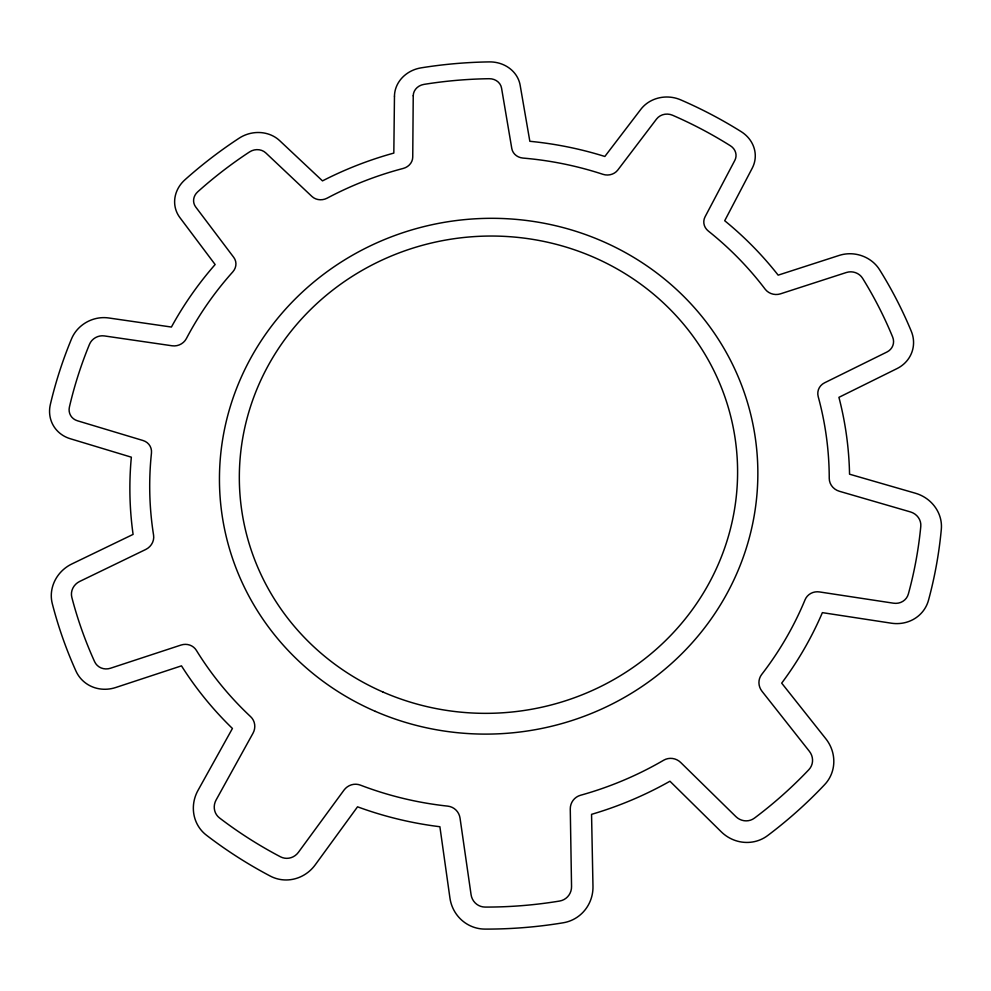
<?xml version="1.0" encoding="UTF-8"?>
<svg xmlns="http://www.w3.org/2000/svg" width="991" height="991" viewBox="0 0 991 991"><rect width="100%" height="100%" fill="white"/><g stroke="black" fill="none" stroke-linecap="round" stroke-linejoin="round"><path stroke-width="1.49" d="M413.235 95.768L412.739 157.086A12.672 11.483 -9.5 0 1 403.238 168.433A340.012 325.42 -7.4 0 0 327.166 198.15A12.722 11.558 -13.3 0 1 311.905 196.441L265.799 152.911A12.672 11.409 -15.5 0 0 249.559 151.92A432.088 413.904 -7.4 0 0 197.68 191.858A12.759 11.508 -18.1 0 0 195.698 206.97L233.752 257.387A12.908 11.768 -19.1 0 1 232.786 271.893A340.012 325.42 -7.4 0 0 186.37 338.6A13.069 11.991 -23 0 1 172.124 345.785L104.352 335.924A13.131 11.966 -26.1 0 0 89.487 344.298A432.088 413.904 -7.4 0 0 69.407 407.066A13.292 12.165 -29 0 0 77.372 420.754L143.051 440.524A13.379 12.387 -29.1 0 1 151.462 453.06A340.012 325.42 -7.4 0 0 153.58 535.165A13.601 12.697 -33.4 0 1 145.714 549.485L79.614 581.482A13.787 12.809 -37.9 0 0 71.823 597.338A432.088 413.904 -7.4 0 0 94.603 661.666A13.948 13.056 -41.4 0 0 110.521 668.231L181.019 645.054A13.911 13.168 -40.4 0 1 196.379 650.369A340.012 325.42 -7.4 0 0 250.661 716.704A14.085 13.478 -45.7 0 1 253.002 733.229L216.088 800.01A14.357 13.701 -53.4 0 0 219.469 817.909A432.088 413.904 -7.4 0 0 280.478 856.806A14.456 13.899 -59 0 0 298.402 852.334L343.988 790.124A14.246 13.862 -56.3 0 1 360.39 785.12A340.012 325.42 -7.4 0 0 447.746 806.129A14.27 14.047 -69.4 0 1 460.035 818.095L471.072 894.675A14.568 14.246 -85.9 0 0 485.095 907.075A432.088 413.904 -7.4 0 0 559.667 901.03A14.58 14.27 79.5 0 0 571.547 886.511L570.271 809.077A14.27 14.097 63.3 0 1 580.515 795.265A340.012 325.42 -7.4 0 0 663.648 760.233A14.258 13.936 45.3 0 1 680.718 762.5L735.904 816.634A14.493 13.998 48 0 0 754.424 818.132A432.088 413.904 -7.4 0 0 808.891 769.635A14.419 13.824 41.7 0 0 809.399 751.339L761.98 691.247A14.134 13.589 33.2 0 1 761.67 674.487A340.012 325.42 -7.4 0 0 805.064 599.753A13.973 13.292 27.5 0 1 819.507 591.937L893.51 603.197A14.047 13.193 28.7 0 0 908.351 594.03A432.088 413.904 -7.4 0 0 920.788 526.357A13.886 12.957 25.1 0 0 910.456 511.926L839.377 491.276A13.676 12.809 20.3 0 1 829.244 478.405A340.012 325.42 -7.4 0 0 818.207 396.648A13.453 12.499 15.9 0 1 824.586 382.799L886.92 352.028A13.391 12.288 15.9 0 0 892.668 337.089A432.088 413.904 -7.4 0 0 862.566 278.248A13.217 12.078 12.9 0 0 846.401 272.488L780.462 293.844A13.143 12.078 9.7 0 1 765.139 289.161A340.012 325.42 -7.4 0 0 708.33 231.052A12.957 11.842 5.7 0 1 705.047 216.856L734.814 160.406A12.821 11.582 4.9 0 0 730.429 145.788A432.088 413.904 -7.4 0 0 672.517 115.229A12.722 11.471 2.2 0 0 656.562 119.019L617.814 170.018A12.759 11.595 0 0 1 602.962 174.329A340.012 325.42 -7.4 0 0 522.988 158.077A12.685 11.508 -3.9 0 1 511.79 148.501L501.545 88.075A12.549 11.273 -5.3 0 0 489.195 78.71A432.088 413.904 -7.4 0 0 423.913 84.396A12.549 11.26 -7.9 0 0 413.235 95.768M394.468 96.177L393.823 153.085A360.117 344.732 -7.4 0 0 322.496 180.882L279.648 140.635A31.662 28.516 -15.5 0 0 239.153 138.183A452.255 433.302 -7.4 0 0 184.921 179.805A31.885 28.776 -18.1 0 0 179.879 217.574L215.134 264.535A360.117 344.732 -7.4 0 0 171.418 327.042L108.638 317.962A32.827 29.903 -26.1 0 0 71.55 338.823A452.255 433.302 -7.4 0 0 50.368 404.39A33.223 30.399 -29 0 0 70.212 438.703L131.345 457.185A360.117 344.732 -7.4 0 0 133.091 534.397L71.81 563.978A34.462 32.034 -37.9 0 0 52.263 603.531A452.255 433.302 -7.4 0 0 75.923 670.994A34.883 32.629 -41.4 0 0 115.786 687.494L181.477 665.853A360.117 344.732 -7.4 0 0 232.427 728.472L198.014 790.36A35.887 34.264 -53.4 0 0 206.363 835.14A452.255 433.302 -7.4 0 0 270.283 876.081A36.122 34.747 -59 0 0 315.2 864.883L357.54 806.81A360.117 344.732 -7.4 0 0 439.893 826.729L449.926 897.982A36.432 35.626 -85.9 0 0 484.983 929.1A452.255 433.302 -7.4 0 0 563.272 922.77A36.444 35.676 79.5 0 0 592.977 886.363L591.553 814.342A360.117 344.732 -7.4 0 0 669.941 781.23L721.225 831.783A36.233 34.982 48 0 0 767.641 835.574A452.255 433.302 -7.4 0 0 824.698 784.575A36.035 34.549 41.7 0 0 825.85 738.803L781.688 683.133A360.117 344.732 -7.4 0 0 822.381 612.636L891.343 623.19A35.119 32.976 28.8 0 0 928.517 600.174A452.255 433.302 -7.4 0 0 941.326 529.231A34.71 32.381 25.1 0 0 915.449 493.245L849.547 474.194A360.117 344.732 -7.4 0 0 838.919 397.341L896.942 368.627A33.471 30.709 15.9 0 0 911.262 331.192A452.255 433.302 -7.4 0 0 879.587 269.75A33.05 30.188 12.9 0 0 839.241 255.405L778.158 275.151A360.117 344.732 -7.4 0 0 724.706 220.733L752.231 168.173A32.046 28.962 4.9 0 0 741.169 131.642A452.255 433.302 -7.4 0 0 680.656 99.843A31.786 28.665 2.2 0 0 640.867 109.283L604.844 156.467A360.117 344.732 -7.4 0 0 529.838 141.292L520.151 85.226A31.378 28.182 -5.3 0 0 489.281 61.9A452.255 433.302 -7.4 0 0 421.163 67.846A31.365 28.169 -7.9 0 0 394.468 96.177M382.935 692.015A249.311 238.472 -7.4 0 0 736.672 451.438A249.311 238.472 -7.4 0 0 345.772 280.626A249.311 238.472 -7.4 0 0 382.935 692.015M375.391 711.389A269.391 257.697 -7.4 0 0 756.777 450.286A269.391 257.697 -7.4 0 0 333.794 266.951A269.391 257.697 -7.4 0 0 375.391 711.389"/></g></svg>
